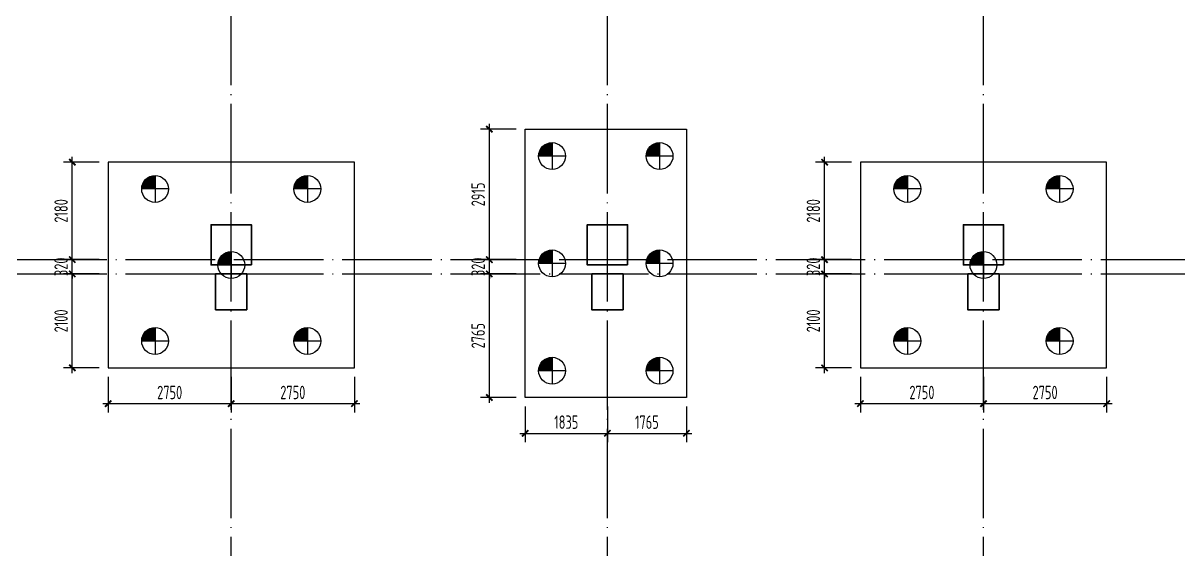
# Model space of a CAD drawing. Extents: x 2430613 to 2739493, y -1540945 to -971137.
# Drawn here: x 2527975 to 2553765, y -1296424 to -1284665 of the extents above; entities that cross this region are included whole.
import ezdxf

# ---------------------------------------------------------------- set-up
doc = ezdxf.new("R2010")
doc.units = 0
doc.header["$LTSCALE"] = 1000
doc.header["$MEASUREMENT"] = 0
doc.header["$PDMODE"] = 3
doc.header["$PDSIZE"] = 50
doc.linetypes.add('DOTE', pattern=[2.42, 2, -0.2, 0.02, -0.2])
doc.layers.get('0').update_dxf_attribs({"linetype": 'CONTINUOUS'})
doc.layers.get('DEFPOINTS').update_dxf_attribs({"linetype": 'CONTINUOUS'})
doc.layers.add('0S-柱-线', color=50, linetype='CONTINUOUS', lineweight=30)
for name, color, linetype in [('600直径桩', 4, 'CONTINUOUS'), ('COLU_DIM', 3, 'CONTINUOUS'), ('DOTE', 1, 'DOTE'), ('承台', 2, 'CONTINUOUS')]:
    doc.layers.add(name, color=color, linetype=linetype)
doc.styles.add('TSSD_Dimension', font='Tssdeng.shx', dxfattribs={"width": 0.7, "bigfont": 'hztxt.shx'})
doc.dimstyles.new('TSSD_100_100', dxfattribs={"dimtxt": 300, "dimasz": 100, "dimexe": 200, "dimexo": 200, "dimgap": 100, "dimtad": 1, "dimdec": 0, "dimzin": 0, "dimdsep": 46, "dimtxsty": 'TSSD_Dimension', "dimblk": 'ARCHTICK', "dimcen": 0, "dimdle": 120, "dimclrt": 7, "dimazin": 0, "dimtfac": 1, "dimtdec": 0, "dimtix": 1, "dimtmove": 2, "dimatfit": 0, "dimldrblk": 'ARCHTICK', "dimfxl": 1, "dimtolj": 1, "dimtzin": 0, "dimarcsym": 0})

# ---------------------------------------------------------------- blocks, each defined once
blk = doc.blocks.new('_ArchTick')
at = {"color": 0, "linetype": 'ByBlock', "const_width": 0.4}
blk.add_lwpolyline([(-0.71, -0.71), (0.71, 0.71)], dxfattribs=at)
blk = doc.blocks.new('*D2109')
at = {"layer": 'COLU_DIM', "color": 0, "lineweight": -2, "transparency": 16777216}
for p, q in [((2529874, -1292575), (2529874, -1293375)), ((2532624, -1292575), (2532624, -1293375)), ((2529754, -1293175), (2532744, -1293175))]:
    blk.add_line(p, q, dxfattribs=at)
at = {"layer": 'DEFPOINTS', "color": 0, "transparency": 16777216}
for p in [(2529874, -1292375), (2532624, -1292375), (2532624, -1293175)]:
    blk.add_point(p, dxfattribs=at)
at = {"layer": 'COLU_DIM', "color": 0, "lineweight": -2, "transparency": 16777216, "xscale": 100, "yscale": 100, "zscale": 100, "rotation": 180}
blk.add_blockref('_ArchTick', (2529874, -1293175), dxfattribs=at)
at = {"layer": 'COLU_DIM', "color": 0, "lineweight": -2, "transparency": 16777216, "xscale": 100, "yscale": 100, "zscale": 100}
blk.add_blockref('_ArchTick', (2532624, -1293175), dxfattribs=at)
at = {"layer": 'COLU_DIM', "color": 7, "transparency": 16777216, "insert": (2531249, -1292925), "char_height": 300, "attachment_point": 5, "style": 'TSSD_Dimension'}
blk.add_mtext('\\A1;2750', dxfattribs=at)
blk = doc.blocks.new('*D2110')
at = {"layer": 'COLU_DIM', "color": 0, "lineweight": -2, "transparency": 16777216}
for p, q in [((2532624, -1292575), (2532624, -1293375)), ((2535374, -1292575), (2535374, -1293375)), ((2532504, -1293175), (2535494, -1293175))]:
    blk.add_line(p, q, dxfattribs=at)
at = {"layer": 'DEFPOINTS', "color": 0, "transparency": 16777216}
for p in [(2532624, -1292375), (2535374, -1292375), (2535374, -1293175)]:
    blk.add_point(p, dxfattribs=at)
at = {"layer": 'COLU_DIM', "color": 0, "lineweight": -2, "transparency": 16777216, "xscale": 100, "yscale": 100, "zscale": 100, "rotation": 180}
blk.add_blockref('_ArchTick', (2532624, -1293175), dxfattribs=at)
at = {"layer": 'COLU_DIM', "color": 0, "lineweight": -2, "transparency": 16777216, "xscale": 100, "yscale": 100, "zscale": 100}
blk.add_blockref('_ArchTick', (2535374, -1293175), dxfattribs=at)
at = {"layer": 'COLU_DIM', "color": 7, "transparency": 16777216, "insert": (2533999, -1292925), "char_height": 300, "attachment_point": 5, "style": 'TSSD_Dimension'}
blk.add_mtext('\\A1;2750', dxfattribs=at)
blk = doc.blocks.new('*D2111')
at = {"layer": 'COLU_DIM', "color": 0, "lineweight": -2, "transparency": 16777216}
for p, q in [((2529674, -1290275), (2528874, -1290275)), ((2529074, -1292495), (2529074, -1290155)), ((2529674, -1292375), (2528874, -1292375))]:
    blk.add_line(p, q, dxfattribs=at)
at = {"layer": 'DEFPOINTS', "color": 0, "transparency": 16777216}
for p in [(2529074, -1290275), (2529874, -1290275), (2529874, -1292375)]:
    blk.add_point(p, dxfattribs=at)
at = {"layer": 'COLU_DIM', "color": 0, "lineweight": -2, "transparency": 16777216, "xscale": 100, "yscale": 100, "zscale": 100}
for p, rotation in [((2529074, -1290275), 90), ((2529074, -1292375), 270)]:
    blk.add_blockref('_ArchTick', p, dxfattribs=dict(at, rotation=rotation))
at = {"layer": 'COLU_DIM', "color": 7, "transparency": 16777216, "insert": (2528824, -1291325), "char_height": 300, "attachment_point": 5, "rotation": 90, "style": 'TSSD_Dimension'}
blk.add_mtext('\\A1;2100', dxfattribs=at)
blk = doc.blocks.new('*D2112')
at = {"layer": 'COLU_DIM', "color": 0, "lineweight": -2, "transparency": 16777216}
for p, q in [((2529674, -1289955), (2528874, -1289955)), ((2529074, -1289955), (2529074, -1289855)), ((2529074, -1290275), (2529074, -1289955)), ((2529674, -1290275), (2528874, -1290275)), ((2529074, -1290275), (2529074, -1290375))]:
    blk.add_line(p, q, dxfattribs=at)
at = {"layer": 'DEFPOINTS', "color": 0, "transparency": 16777216}
for p in [(2529074, -1289955), (2529874, -1289955), (2529874, -1290275)]:
    blk.add_point(p, dxfattribs=at)
at = {"layer": 'COLU_DIM', "color": 0, "lineweight": -2, "transparency": 16777216, "xscale": 100, "yscale": 100, "zscale": 100}
for p, rotation in [((2529074, -1289955), 270), ((2529074, -1290275), 90)]:
    blk.add_blockref('_ArchTick', p, dxfattribs=dict(at, rotation=rotation))
at = {"layer": 'COLU_DIM', "color": 7, "transparency": 16777216, "insert": (2528824, -1290115), "char_height": 300, "attachment_point": 5, "rotation": 90, "style": 'TSSD_Dimension'}
blk.add_mtext('\\A1;320', dxfattribs=at)
blk = doc.blocks.new('*D2113')
at = {"layer": 'COLU_DIM', "color": 0, "lineweight": -2, "transparency": 16777216}
for p, q in [((2529074, -1290075), (2529074, -1287655)), ((2529674, -1287775), (2528874, -1287775)), ((2529674, -1289955), (2528874, -1289955))]:
    blk.add_line(p, q, dxfattribs=at)
at = {"layer": 'DEFPOINTS', "color": 0, "transparency": 16777216}
for p in [(2529074, -1287775), (2529874, -1287775), (2529874, -1289955)]:
    blk.add_point(p, dxfattribs=at)
at = {"layer": 'COLU_DIM', "color": 0, "lineweight": -2, "transparency": 16777216, "xscale": 100, "yscale": 100, "zscale": 100}
for p, rotation in [((2529074, -1287775), 90), ((2529074, -1289955), 270)]:
    blk.add_blockref('_ArchTick', p, dxfattribs=dict(at, rotation=rotation))
at = {"layer": 'COLU_DIM', "color": 7, "transparency": 16777216, "insert": (2528824, -1288865), "char_height": 300, "attachment_point": 5, "rotation": 90, "style": 'TSSD_Dimension'}
blk.add_mtext('\\A1;2180', dxfattribs=at)
blk = doc.blocks.new('*D2197')
at = {"layer": 'COLU_DIM', "color": 0, "lineweight": -2, "transparency": 16777216}
for p, q in [((2539188, -1293239), (2539188, -1294039)), ((2541024, -1293239), (2541024, -1294039)), ((2539068, -1293839), (2541144, -1293839))]:
    blk.add_line(p, q, dxfattribs=at)
at = {"layer": 'DEFPOINTS', "color": 0, "transparency": 16777216}
for p in [(2539188, -1293039), (2541024, -1293039), (2541024, -1293839)]:
    blk.add_point(p, dxfattribs=at)
at = {"layer": 'COLU_DIM', "color": 0, "lineweight": -2, "transparency": 16777216, "xscale": 100, "yscale": 100, "zscale": 100, "rotation": 180}
blk.add_blockref('_ArchTick', (2539188, -1293839), dxfattribs=at)
at = {"layer": 'COLU_DIM', "color": 0, "lineweight": -2, "transparency": 16777216, "xscale": 100, "yscale": 100, "zscale": 100}
blk.add_blockref('_ArchTick', (2541024, -1293839), dxfattribs=at)
at = {"layer": 'COLU_DIM', "color": 7, "transparency": 16777216, "insert": (2540106, -1293589), "char_height": 300, "attachment_point": 5, "style": 'TSSD_Dimension'}
blk.add_mtext('\\A1;1835', dxfattribs=at)
blk = doc.blocks.new('*D2198')
at = {"layer": 'COLU_DIM', "color": 0, "lineweight": -2, "transparency": 16777216}
for p, q in [((2541024, -1293239), (2541024, -1294039)), ((2542788, -1293239), (2542788, -1294039)), ((2540904, -1293839), (2542908, -1293839))]:
    blk.add_line(p, q, dxfattribs=at)
at = {"layer": 'DEFPOINTS', "color": 0, "transparency": 16777216}
for p in [(2541024, -1293039), (2542788, -1293039), (2542788, -1293839)]:
    blk.add_point(p, dxfattribs=at)
at = {"layer": 'COLU_DIM', "color": 0, "lineweight": -2, "transparency": 16777216, "xscale": 100, "yscale": 100, "zscale": 100, "rotation": 180}
blk.add_blockref('_ArchTick', (2541024, -1293839), dxfattribs=at)
at = {"layer": 'COLU_DIM', "color": 0, "lineweight": -2, "transparency": 16777216, "xscale": 100, "yscale": 100, "zscale": 100}
blk.add_blockref('_ArchTick', (2542788, -1293839), dxfattribs=at)
at = {"layer": 'COLU_DIM', "color": 7, "transparency": 16777216, "insert": (2541906, -1293589), "char_height": 300, "attachment_point": 5, "style": 'TSSD_Dimension'}
blk.add_mtext('\\A1;1765', dxfattribs=at)
blk = doc.blocks.new('*D2199')
at = {"layer": 'COLU_DIM', "color": 0, "lineweight": -2, "transparency": 16777216}
for p, q in [((2538988, -1290275), (2538188, -1290275)), ((2538388, -1293159), (2538388, -1290155)), ((2538988, -1293039), (2538188, -1293039))]:
    blk.add_line(p, q, dxfattribs=at)
at = {"layer": 'DEFPOINTS', "color": 0, "transparency": 16777216}
for p in [(2538388, -1290275), (2539188, -1290275), (2539188, -1293039)]:
    blk.add_point(p, dxfattribs=at)
at = {"layer": 'COLU_DIM', "color": 0, "lineweight": -2, "transparency": 16777216, "xscale": 100, "yscale": 100, "zscale": 100}
for p, rotation in [((2538388, -1290275), 90), ((2538388, -1293039), 270)]:
    blk.add_blockref('_ArchTick', p, dxfattribs=dict(at, rotation=rotation))
at = {"layer": 'COLU_DIM', "color": 7, "transparency": 16777216, "insert": (2538138, -1291657), "char_height": 300, "attachment_point": 5, "rotation": 90, "style": 'TSSD_Dimension'}
blk.add_mtext('\\A1;2765', dxfattribs=at)
blk = doc.blocks.new('*D2200')
at = {"layer": 'COLU_DIM', "color": 0, "lineweight": -2, "transparency": 16777216}
for p, q in [((2538988, -1289955), (2538188, -1289955)), ((2538388, -1289955), (2538388, -1289855)), ((2538388, -1290275), (2538388, -1289955)), ((2538988, -1290275), (2538188, -1290275)), ((2538388, -1290275), (2538388, -1290375))]:
    blk.add_line(p, q, dxfattribs=at)
at = {"layer": 'DEFPOINTS', "color": 0, "transparency": 16777216}
for p in [(2538388, -1289955), (2539188, -1289955), (2539188, -1290275)]:
    blk.add_point(p, dxfattribs=at)
at = {"layer": 'COLU_DIM', "color": 0, "lineweight": -2, "transparency": 16777216, "xscale": 100, "yscale": 100, "zscale": 100}
for p, rotation in [((2538388, -1289955), 270), ((2538388, -1290275), 90)]:
    blk.add_blockref('_ArchTick', p, dxfattribs=dict(at, rotation=rotation))
at = {"layer": 'COLU_DIM', "color": 7, "transparency": 16777216, "insert": (2538138, -1290115), "char_height": 300, "attachment_point": 5, "rotation": 90, "style": 'TSSD_Dimension'}
blk.add_mtext('\\A1;320', dxfattribs=at)
blk = doc.blocks.new('*D2201')
at = {"layer": 'COLU_DIM', "color": 0, "lineweight": -2, "transparency": 16777216}
for p, q in [((2538388, -1290075), (2538388, -1286919)), ((2538988, -1287039), (2538188, -1287039)), ((2538988, -1289955), (2538188, -1289955))]:
    blk.add_line(p, q, dxfattribs=at)
at = {"layer": 'DEFPOINTS', "color": 0, "transparency": 16777216}
for p in [(2538388, -1287039), (2539188, -1287039), (2539188, -1289955)]:
    blk.add_point(p, dxfattribs=at)
at = {"layer": 'COLU_DIM', "color": 0, "lineweight": -2, "transparency": 16777216, "xscale": 100, "yscale": 100, "zscale": 100}
for p, rotation in [((2538388, -1287039), 90), ((2538388, -1289955), 270)]:
    blk.add_blockref('_ArchTick', p, dxfattribs=dict(at, rotation=rotation))
at = {"layer": 'COLU_DIM', "color": 7, "transparency": 16777216, "insert": (2538138, -1288497), "char_height": 300, "attachment_point": 5, "rotation": 90, "style": 'TSSD_Dimension'}
blk.add_mtext('\\A1;2915', dxfattribs=at)
blk = doc.blocks.new('*D2202')
at = {"layer": 'COLU_DIM', "color": 0, "lineweight": -2, "transparency": 16777216}
for p, q in [((2546674, -1292575), (2546674, -1293375)), ((2549424, -1292575), (2549424, -1293375)), ((2546554, -1293175), (2549544, -1293175))]:
    blk.add_line(p, q, dxfattribs=at)
at = {"layer": 'DEFPOINTS', "color": 0, "transparency": 16777216}
for p in [(2546674, -1292375), (2549424, -1292375), (2549424, -1293175)]:
    blk.add_point(p, dxfattribs=at)
at = {"layer": 'COLU_DIM', "color": 0, "lineweight": -2, "transparency": 16777216, "xscale": 100, "yscale": 100, "zscale": 100, "rotation": 180}
blk.add_blockref('_ArchTick', (2546674, -1293175), dxfattribs=at)
at = {"layer": 'COLU_DIM', "color": 0, "lineweight": -2, "transparency": 16777216, "xscale": 100, "yscale": 100, "zscale": 100}
blk.add_blockref('_ArchTick', (2549424, -1293175), dxfattribs=at)
at = {"layer": 'COLU_DIM', "color": 7, "transparency": 16777216, "insert": (2548049, -1292925), "char_height": 300, "attachment_point": 5, "style": 'TSSD_Dimension'}
blk.add_mtext('\\A1;2750', dxfattribs=at)
blk = doc.blocks.new('*D2203')
at = {"layer": 'COLU_DIM', "color": 0, "lineweight": -2, "transparency": 16777216}
for p, q in [((2549424, -1292575), (2549424, -1293375)), ((2552174, -1292575), (2552174, -1293375)), ((2549304, -1293175), (2552294, -1293175))]:
    blk.add_line(p, q, dxfattribs=at)
at = {"layer": 'DEFPOINTS', "color": 0, "transparency": 16777216}
for p in [(2549424, -1292375), (2552174, -1292375), (2552174, -1293175)]:
    blk.add_point(p, dxfattribs=at)
at = {"layer": 'COLU_DIM', "color": 0, "lineweight": -2, "transparency": 16777216, "xscale": 100, "yscale": 100, "zscale": 100, "rotation": 180}
blk.add_blockref('_ArchTick', (2549424, -1293175), dxfattribs=at)
at = {"layer": 'COLU_DIM', "color": 0, "lineweight": -2, "transparency": 16777216, "xscale": 100, "yscale": 100, "zscale": 100}
blk.add_blockref('_ArchTick', (2552174, -1293175), dxfattribs=at)
at = {"layer": 'COLU_DIM', "color": 7, "transparency": 16777216, "insert": (2550799, -1292925), "char_height": 300, "attachment_point": 5, "style": 'TSSD_Dimension'}
blk.add_mtext('\\A1;2750', dxfattribs=at)
blk = doc.blocks.new('*D2204')
at = {"layer": 'COLU_DIM', "color": 0, "lineweight": -2, "transparency": 16777216}
for p, q in [((2546474, -1290275), (2545674, -1290275)), ((2545874, -1292495), (2545874, -1290155)), ((2546474, -1292375), (2545674, -1292375))]:
    blk.add_line(p, q, dxfattribs=at)
at = {"layer": 'DEFPOINTS', "color": 0, "transparency": 16777216}
for p in [(2545874, -1290275), (2546674, -1290275), (2546674, -1292375)]:
    blk.add_point(p, dxfattribs=at)
at = {"layer": 'COLU_DIM', "color": 0, "lineweight": -2, "transparency": 16777216, "xscale": 100, "yscale": 100, "zscale": 100}
for p, rotation in [((2545874, -1290275), 90), ((2545874, -1292375), 270)]:
    blk.add_blockref('_ArchTick', p, dxfattribs=dict(at, rotation=rotation))
at = {"layer": 'COLU_DIM', "color": 7, "transparency": 16777216, "insert": (2545624, -1291325), "char_height": 300, "attachment_point": 5, "rotation": 90, "style": 'TSSD_Dimension'}
blk.add_mtext('\\A1;2100', dxfattribs=at)
blk = doc.blocks.new('*D2205')
at = {"layer": 'COLU_DIM', "color": 0, "lineweight": -2, "transparency": 16777216}
for p, q in [((2546474, -1289955), (2545674, -1289955)), ((2545874, -1289955), (2545874, -1289855)), ((2545874, -1290275), (2545874, -1289955)), ((2546474, -1290275), (2545674, -1290275)), ((2545874, -1290275), (2545874, -1290375))]:
    blk.add_line(p, q, dxfattribs=at)
at = {"layer": 'DEFPOINTS', "color": 0, "transparency": 16777216}
for p in [(2545874, -1289955), (2546674, -1289955), (2546674, -1290275)]:
    blk.add_point(p, dxfattribs=at)
at = {"layer": 'COLU_DIM', "color": 0, "lineweight": -2, "transparency": 16777216, "xscale": 100, "yscale": 100, "zscale": 100}
for p, rotation in [((2545874, -1289955), 270), ((2545874, -1290275), 90)]:
    blk.add_blockref('_ArchTick', p, dxfattribs=dict(at, rotation=rotation))
at = {"layer": 'COLU_DIM', "color": 7, "transparency": 16777216, "insert": (2545624, -1290115), "char_height": 300, "attachment_point": 5, "rotation": 90, "style": 'TSSD_Dimension'}
blk.add_mtext('\\A1;320', dxfattribs=at)
blk = doc.blocks.new('*D2206')
at = {"layer": 'COLU_DIM', "color": 0, "lineweight": -2, "transparency": 16777216}
for p, q in [((2545874, -1290075), (2545874, -1287655)), ((2546474, -1287775), (2545674, -1287775)), ((2546474, -1289955), (2545674, -1289955))]:
    blk.add_line(p, q, dxfattribs=at)
at = {"layer": 'DEFPOINTS', "color": 0, "transparency": 16777216}
for p in [(2545874, -1287775), (2546674, -1287775), (2546674, -1289955)]:
    blk.add_point(p, dxfattribs=at)
at = {"layer": 'COLU_DIM', "color": 0, "lineweight": -2, "transparency": 16777216, "xscale": 100, "yscale": 100, "zscale": 100}
for p, rotation in [((2545874, -1287775), 90), ((2545874, -1289955), 270)]:
    blk.add_blockref('_ArchTick', p, dxfattribs=dict(at, rotation=rotation))
at = {"layer": 'COLU_DIM', "color": 7, "transparency": 16777216, "insert": (2545624, -1288865), "char_height": 300, "attachment_point": 5, "rotation": 90, "style": 'TSSD_Dimension'}
blk.add_mtext('\\A1;2180', dxfattribs=at)

msp = doc.modelspace()

# ---------------------------------------------------------------- hatches: boundary and pattern name
at = {"layer": '600直径桩'}
h = msp.add_hatch(color=251, dxfattribs=at)
h.dxf.hatch_style = 1
h.paths.add_polyline_path([(2539788.288, -1287339.375, 0.414213562), (2539488.288, -1287639.375), (2539788.288, -1287639.375)])
h = msp.add_hatch(color=251, dxfattribs=at)
h.dxf.hatch_style = 1
h.paths.add_polyline_path([(2542188.288, -1287339.375, 0.414213562), (2541888.288, -1287639.375), (2542188.288, -1287639.375)])
h = msp.add_hatch(color=251, dxfattribs=at)
h.dxf.hatch_style = 1
h.paths.add_polyline_path([(2530923.644, -1288074.73, 0.414213562), (2530623.644, -1288374.73), (2530923.644, -1288374.73)])
h = msp.add_hatch(color=251, dxfattribs=at)
h.dxf.hatch_style = 1
h.paths.add_polyline_path([(2534323.644, -1288074.73, 0.414213562), (2534023.644, -1288374.73), (2534323.644, -1288374.73)])
h = msp.add_hatch(color=251, dxfattribs=at)
h.dxf.hatch_style = 1
h.paths.add_polyline_path([(2547723.644, -1288074.73, 0.414213562), (2547423.644, -1288374.73), (2547723.644, -1288374.73)])
h = msp.add_hatch(color=251, dxfattribs=at)
h.dxf.hatch_style = 1
h.paths.add_polyline_path([(2551123.644, -1288074.73, 0.414213562), (2550823.644, -1288374.73), (2551123.644, -1288374.73)])
h = msp.add_hatch(color=251, dxfattribs=at)
h.dxf.hatch_style = 1
h.paths.add_polyline_path([(2539788.288, -1289739.375, 0.414213562), (2539488.288, -1290039.375), (2539788.288, -1290039.375)])
h = msp.add_hatch(color=251, dxfattribs=at)
h.dxf.hatch_style = 1
h.paths.add_polyline_path([(2542188.288, -1289739.375, 0.414213562), (2541888.288, -1290039.375), (2542188.288, -1290039.375)])
h = msp.add_hatch(color=251, dxfattribs=at)
h.dxf.hatch_style = 1
h.paths.add_polyline_path([(2532623.644, -1289774.73, 0.414213562), (2532323.644, -1290074.73), (2532623.644, -1290074.73)])
h = msp.add_hatch(color=251, dxfattribs=at)
h.dxf.hatch_style = 1
h.paths.add_polyline_path([(2549423.644, -1289774.73, 0.414213562), (2549123.644, -1290074.73), (2549423.644, -1290074.73)])
h = msp.add_hatch(color=251, dxfattribs=at)
h.dxf.hatch_style = 1
h.paths.add_polyline_path([(2530923.644, -1291474.73, 0.414213562), (2530623.644, -1291774.73), (2530923.644, -1291774.73)])
h = msp.add_hatch(color=251, dxfattribs=at)
h.dxf.hatch_style = 1
h.paths.add_polyline_path([(2534323.644, -1291474.73, 0.414213562), (2534023.644, -1291774.73), (2534323.644, -1291774.73)])
h = msp.add_hatch(color=251, dxfattribs=at)
h.dxf.hatch_style = 1
h.paths.add_polyline_path([(2547723.644, -1291474.73, 0.414213562), (2547423.644, -1291774.73), (2547723.644, -1291774.73)])
h = msp.add_hatch(color=251, dxfattribs=at)
h.dxf.hatch_style = 1
h.paths.add_polyline_path([(2551123.644, -1291474.73, 0.414213562), (2550823.644, -1291774.73), (2551123.644, -1291774.73)])
h = msp.add_hatch(color=251, dxfattribs=at)
h.dxf.hatch_style = 1
h.paths.add_polyline_path([(2539788.288, -1292139.375, 0.414213562), (2539488.288, -1292439.375), (2539788.288, -1292439.375)])
h = msp.add_hatch(color=251, dxfattribs=at)
h.dxf.hatch_style = 1
h.paths.add_polyline_path([(2542188.288, -1292139.375, 0.414213562), (2541888.288, -1292439.375), (2542188.288, -1292439.375)])

# ---------------------------------------------------------------- linework, layer by layer
at = {"layer": '0S-柱-线'}
for points in [[(2533073.644, -1290074.73), (2533073.644, -1289174.73), (2532173.644, -1289174.73), (2532173.644, -1290074.73)], [(2541473.644, -1290074.73), (2541473.644, -1289174.73), (2540573.644, -1289174.73), (2540573.644, -1290074.73)], [(2549873.644, -1290074.73), (2549873.644, -1289174.73), (2548973.644, -1289174.73), (2548973.644, -1290074.73)], [(2532973.644, -1291074.728), (2532973.644, -1290274.728), (2532273.644, -1290274.728), (2532273.644, -1291074.728)], [(2541373.644, -1291074.728), (2541373.644, -1290274.728), (2540673.644, -1290274.728), (2540673.644, -1291074.728)], [(2549773.644, -1291074.728), (2549773.644, -1290274.728), (2549073.644, -1290274.728), (2549073.644, -1291074.728)]]:
    msp.add_lwpolyline(points, close=True, dxfattribs=at)
at = {"layer": '600直径桩', "color": 251}
for p, q in [((2539788.288, -1287339.375), (2539788.288, -1287939.375)), ((2542188.288, -1287339.375), (2542188.288, -1287939.375)), ((2540088.288, -1287639.375), (2539488.288, -1287639.375)), ((2542488.288, -1287639.375), (2541888.288, -1287639.375)), ((2530923.644, -1288074.73), (2530923.644, -1288674.73)), ((2534323.644, -1288074.73), (2534323.644, -1288674.73)), ((2547723.644, -1288074.73), (2547723.644, -1288674.73)), ((2551123.644, -1288074.73), (2551123.644, -1288674.73)), ((2531223.644, -1288374.73), (2530623.644, -1288374.73)), ((2534623.644, -1288374.73), (2534023.644, -1288374.73)), ((2548023.644, -1288374.73), (2547423.644, -1288374.73)), ((2551423.644, -1288374.73), (2550823.644, -1288374.73)), ((2539788.288, -1289739.375), (2539788.288, -1290339.375)), ((2542188.288, -1289739.375), (2542188.288, -1290339.375)), ((2532623.644, -1289774.73), (2532623.644, -1290374.73)), ((2549423.644, -1289774.73), (2549423.644, -1290374.73)), ((2532923.644, -1290074.73), (2532323.644, -1290074.73)), ((2540088.288, -1290039.375), (2539488.288, -1290039.375)), ((2542488.288, -1290039.375), (2541888.288, -1290039.375)), ((2549723.644, -1290074.73), (2549123.644, -1290074.73)), ((2530923.644, -1291474.73), (2530923.644, -1292074.73)), ((2534323.644, -1291474.73), (2534323.644, -1292074.73)), ((2547723.644, -1291474.73), (2547723.644, -1292074.73)), ((2551123.644, -1291474.73), (2551123.644, -1292074.73)), ((2531223.644, -1291774.73), (2530623.644, -1291774.73)), ((2534623.644, -1291774.73), (2534023.644, -1291774.73)), ((2548023.644, -1291774.73), (2547423.644, -1291774.73)), ((2551423.644, -1291774.73), (2550823.644, -1291774.73)), ((2539788.288, -1292139.375), (2539788.288, -1292739.375)), ((2542188.288, -1292139.375), (2542188.288, -1292739.375)), ((2540088.288, -1292439.375), (2539488.288, -1292439.375)), ((2542488.288, -1292439.375), (2541888.288, -1292439.375))]:
    msp.add_line(p, q, dxfattribs=at)
for centre in [(2539788.288, -1287639.375), (2542188.288, -1287639.375), (2530923.644, -1288374.73), (2534323.644, -1288374.73), (2547723.644, -1288374.73), (2551123.644, -1288374.73), (2539788.288, -1290039.375), (2542188.288, -1290039.375), (2532623.644, -1290074.73), (2549423.644, -1290074.73), (2530923.644, -1291774.73), (2534323.644, -1291774.73), (2547723.644, -1291774.73), (2551123.644, -1291774.73), (2539788.288, -1292439.375), (2542188.288, -1292439.375)]:
    msp.add_circle(centre, 300, dxfattribs=at)
at = {"layer": 'DOTE'}
for p, q in [((2532623.644, -1310254.728), (2532623.644, -1193054.728)), ((2541023.644, -1310254.728), (2541023.644, -1193054.728)), ((2549423.644, -1310254.728), (2549423.644, -1193054.728)), ((2462503.644, -1289954.728), (2570723.644, -1289954.728)), ((2462503.644, -1290274.728), (2570723.644, -1290274.728))]:
    msp.add_line(p, q, dxfattribs=at)
at = {"layer": '承台', "color": 2}
for points in [[(2542788.288, -1293039.375), (2539188.288, -1293039.375), (2539188.288, -1287039.375), (2542788.288, -1287039.375)], [(2529873.644, -1292374.73), (2535373.644, -1292374.73), (2535373.644, -1287774.73), (2529873.644, -1287774.73)], [(2546673.644, -1292374.73), (2552173.644, -1292374.73), (2552173.644, -1287774.73), (2546673.644, -1287774.73)]]:
    msp.add_lwpolyline(points, close=True, dxfattribs=at)

# ---------------------------------------------------------------- dimensions: what is measured, and where the dimension line sits
at = {"layer": 'COLU_DIM', "color": 3}
for base, p1, p2, picture, middle in [((2538388.288, -1287039.375), (2539188.288, -1289954.728), (2539188.288, -1287039.375), '*D2201', (2538138.288, -1288497.051)), ((2529073.644, -1287774.73), (2529873.644, -1289954.728), (2529873.644, -1287774.73), '*D2113', (2528823.644, -1288864.729)), ((2545873.644, -1287774.73), (2546673.644, -1289954.728), (2546673.644, -1287774.73), '*D2206', (2545623.644, -1288864.729)), ((2529073.644, -1289954.728), (2529873.644, -1290274.728), (2529873.644, -1289954.728), '*D2112', (2528823.644, -1290114.728)), ((2538388.288, -1289954.728), (2539188.288, -1290274.728), (2539188.288, -1289954.728), '*D2200', (2538138.288, -1290114.728)), ((2545873.644, -1289954.728), (2546673.644, -1290274.728), (2546673.644, -1289954.728), '*D2205', (2545623.644, -1290114.728)), ((2529073.644, -1290274.728), (2529873.644, -1292374.73), (2529873.644, -1290274.728), '*D2111', (2528823.644, -1291324.729)), ((2538388.288, -1290274.728), (2539188.288, -1293039.375), (2539188.288, -1290274.728), '*D2199', (2538138.288, -1291657.051)), ((2545873.644, -1290274.728), (2546673.644, -1292374.73), (2546673.644, -1290274.728), '*D2204', (2545623.644, -1291324.729))]:
    dim = msp.add_linear_dim(base=base, p1=p1, p2=p2, angle=90, dimstyle='TSSD_100_100', dxfattribs=at)
    dim.commit()
    dim.dimension.update_dxf_attribs({"geometry": picture, "text_midpoint": middle})
for base, p1, p2, picture, middle in [((2532623.644, -1293174.73), (2529873.644, -1292374.73), (2532623.644, -1292374.73), '*D2109', (2531248.644, -1292924.73)), ((2535373.644, -1293174.73), (2532623.644, -1292374.73), (2535373.644, -1292374.73), '*D2110', (2533998.644, -1292924.73)), ((2549423.644, -1293174.73), (2546673.644, -1292374.73), (2549423.644, -1292374.73), '*D2202', (2548048.644, -1292924.73)), ((2552173.644, -1293174.73), (2549423.644, -1292374.73), (2552173.644, -1292374.73), '*D2203', (2550798.644, -1292924.73)), ((2541023.644, -1293839.375), (2539188.288, -1293039.375), (2541023.644, -1293039.375), '*D2197', (2540105.966, -1293589.375)), ((2542788.288, -1293839.375), (2541023.644, -1293039.375), (2542788.288, -1293039.375), '*D2198', (2541905.966, -1293589.375))]:
    dim = msp.add_linear_dim(base=base, p1=p1, p2=p2, dimstyle='TSSD_100_100', dxfattribs=at)
    dim.commit()
    dim.dimension.update_dxf_attribs({"geometry": picture, "text_midpoint": middle})

doc.saveas('drawing.dxf')
